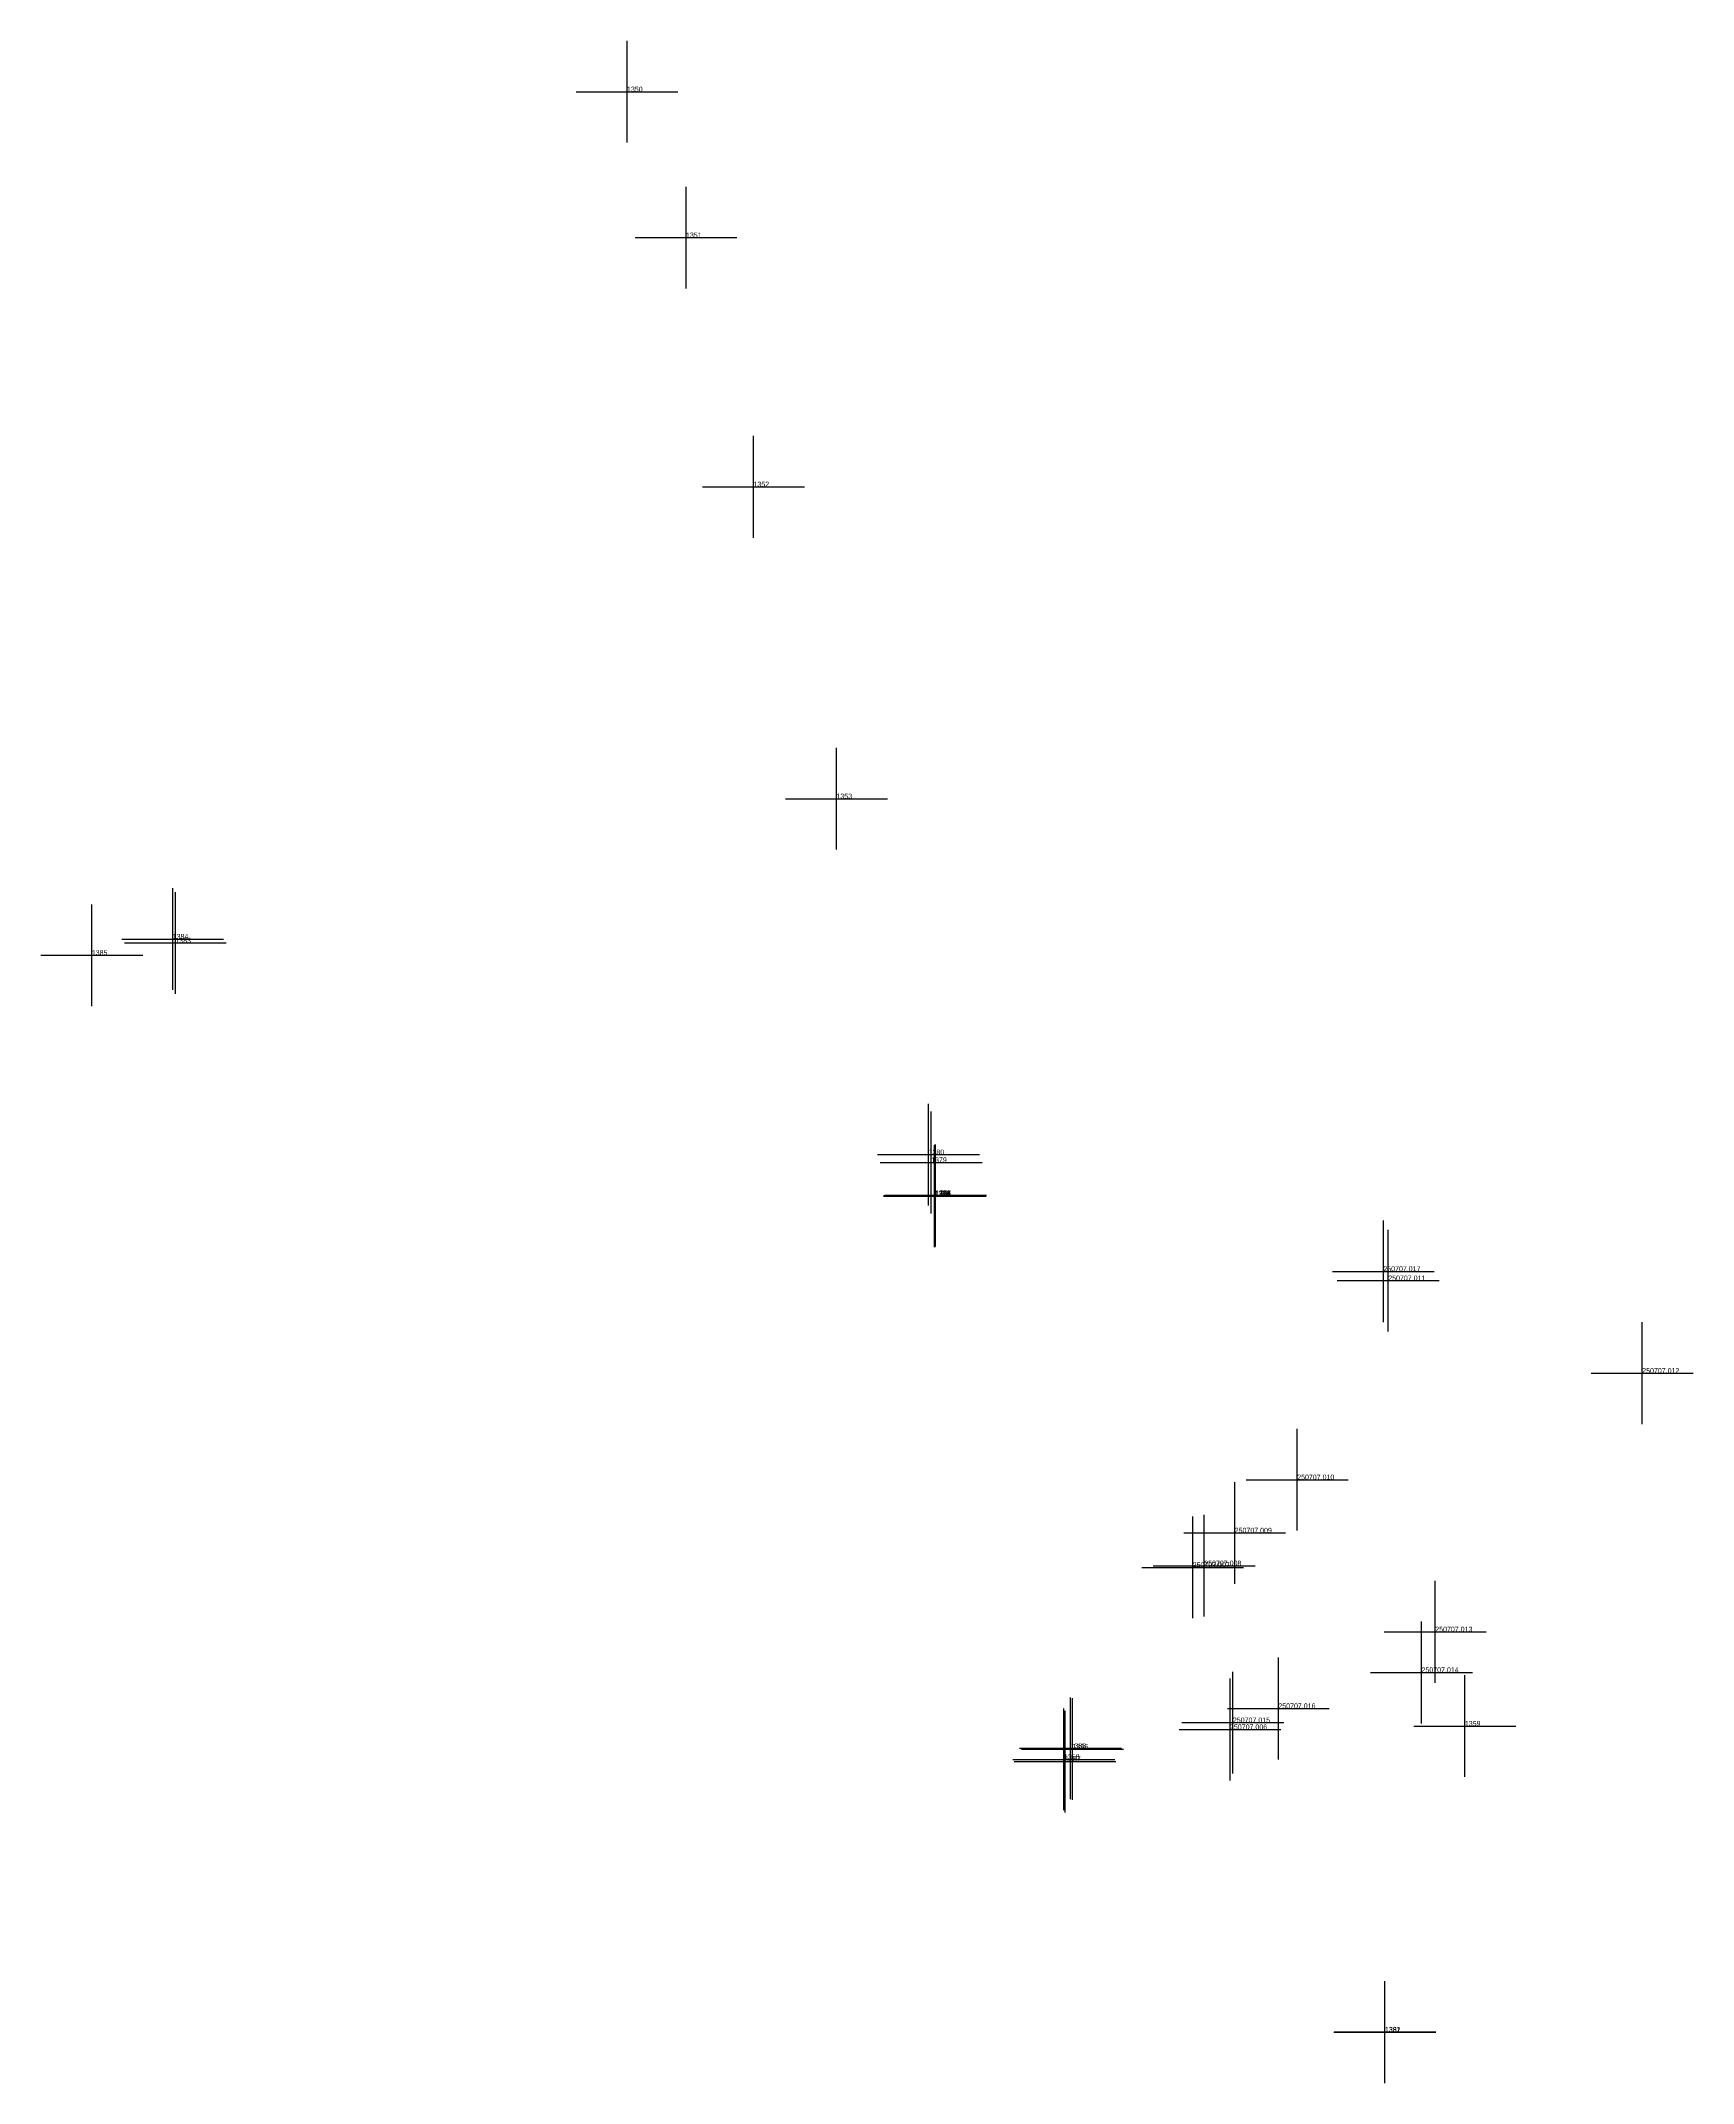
# Model space of a CAD drawing. Extents: x 581016 to 32581281, y 5319910 to 5321142.
# Drawn here: x 32581226.57 to 32581259.02, y 5320203.6 to 5320243.72 of the extents above; entities that cross this region are included whole.
import ezdxf

# ---------------------------------------------------------------- set-up
doc = ezdxf.new("R2010")
doc.units = 0
doc.header["$PDMODE"] = 2

msp = doc.modelspace()

# ---------------------------------------------------------------- linework, layer by layer
at = {"linetype": 'CONTINUOUS'}
for p in [(32581238.08432, 5320242.72148, 621.2818), (32581239.2426, 5320239.85516, 621.2338), (32581240.56796, 5320234.96088, 621.177), (32581242.19701, 5320228.83271, 621.1102), (32581229.16126, 5320226.07687, 621.33843), (32581229.21431, 5320226.00007, 621.39845), (32581227.57277, 5320225.75637, 621.39454), (32581244.00486, 5320221.84024, 621.07928), (32581244.05582, 5320221.68677, 621.08033), (32581244.12105, 5320221.02358, 621.04948), (32581244.12193, 5320221.03008, 621.06652), (32581244.1227, 5320221.02272, 621.05749), (32581244.12284, 5320221.02372, 621.04832), (32581244.12337, 5320221.02317, 621.05304), (32581244.12772, 5320221.02657, 621.05681), (32581244.1287, 5320221.03659, 621.05107), (32581244.129, 5320221.03092, 621.05308), (32581244.12981, 5320221.03182, 621.06268), (32581244.12999, 5320221.02971, 621.0518), (32581244.13034, 5320221.03272, 621.06055), (32581244.13038, 5320221.0335, 621.05106), (32581244.13153, 5320221.03096, 621.05395), (32581244.13199, 5320221.03597, 621.059), (32581244.13326, 5320221.0322, 621.0601), (32581244.13331, 5320221.03165, 621.05494), (32581244.13533, 5320221.03123, 621.05025), (32581244.13569, 5320221.02516, 621.05539), (32581244.13641, 5320221.02906, 621.06046), (32581244.14441, 5320221.04164, 621.0654), (32581252.93637, 5320219.54765, 621.1218), (32581253.03239, 5320219.36529, 621.0987), (32581258.0201, 5320217.54671, 620.9386), (32581251.24402, 5320215.4548, 621.0895), (32581250.01775, 5320214.40964, 621.0842), (32581249.19232, 5320213.73236, 621.0769), (32581249.41905, 5320213.7646, 621.0679), (32581253.95563, 5320212.46705, 621.0225), (32581253.68585, 5320211.66858, 621.0424), (32581249.98169, 5320210.68216, 621.0871), (32581250.8746, 5320210.96013, 621.1082), (32581249.92542, 5320210.54761, 621.0904), (32581254.537, 5320210.615), (32581246.66258, 5320209.96082, 621.0558), (32581246.68628, 5320209.91716, 621.0496), (32581246.79268, 5320210.1779, 621.0518), (32581246.83172, 5320210.16311, 621.0496), (32581252.96613, 5320204.59991, 620.99391), (32581252.96809, 5320204.60565, 620.99667)]:
    msp.add_point(p, dxfattribs=at)

# ---------------------------------------------------------------- texts
for s, p in [('1350', (32581238.08432, 5320242.72148, 621.2818)), ('1351', (32581239.2426, 5320239.85516, 621.2338)), ('1352', (32581240.56796, 5320234.96088, 621.177)), ('1353', (32581242.19701, 5320228.83271, 621.1102)), ('1384', (32581229.16126, 5320226.07687, 621.33843)), ('1385', (32581227.57277, 5320225.75637, 621.39454)), ('1383', (32581229.21431, 5320226.00007, 621.39845)), ('1380', (32581244.00486, 5320221.84024, 621.07928)), ('1379', (32581244.05582, 5320221.68677, 621.08033)), ('1365', (32581244.12105, 5320221.02358, 621.04948)), ('1360', (32581244.12193, 5320221.03008, 621.06652)), ('1366', (32581244.1227, 5320221.02272, 621.05749)), ('1363', (32581244.12284, 5320221.02372, 621.04832)), ('1364', (32581244.12337, 5320221.02317, 621.05304)), ('1367', (32581244.12772, 5320221.02657, 621.05681)), ('1368', (32581244.1287, 5320221.03659, 621.05107)), ('1370', (32581244.129, 5320221.03092, 621.05308)), ('1372', (32581244.12981, 5320221.03182, 621.06268)), ('1375', (32581244.12999, 5320221.02971, 621.0518)), ('1361', (32581244.13034, 5320221.03272, 621.06055)), ('1373', (32581244.13038, 5320221.0335, 621.05106)), ('1374', (32581244.13153, 5320221.03096, 621.05395)), ('1369', (32581244.13199, 5320221.03597, 621.059)), ('1362', (32581244.13326, 5320221.0322, 621.0601)), ('1376', (32581244.13331, 5320221.03165, 621.05494)), ('1371', (32581244.13533, 5320221.03123, 621.05025)), ('1378', (32581244.13569, 5320221.02516, 621.05539)), ('1377', (32581244.13641, 5320221.02906, 621.06046)), ('1354', (32581244.14441, 5320221.04164, 621.0654)), ('250707.017', (32581252.93637, 5320219.54765, 621.1218)), ('250707.011', (32581253.03239, 5320219.36529, 621.0987)), ('250707.012', (32581258.0201, 5320217.54671, 620.9386)), ('250707.010', (32581251.24402, 5320215.4548, 621.0895)), ('250707.009', (32581250.01775, 5320214.40964, 621.0842)), ('250707.007', (32581249.19232, 5320213.73236, 621.0769)), ('250707.008', (32581249.41905, 5320213.7646, 621.0679)), ('250707.013', (32581253.95563, 5320212.46705, 621.0225)), ('250707.014', (32581253.68585, 5320211.66858, 621.0424)), ('250707.016', (32581250.8746, 5320210.96013, 621.1082)), ('250707.006', (32581249.92542, 5320210.54761, 621.0904)), ('250707.015', (32581249.98169, 5320210.68216, 621.0871)), ('1359', (32581254.537, 5320210.615)), ('1358', (32581246.66258, 5320209.96082, 621.0558)), ('1355', (32581246.79268, 5320210.1779, 621.0518)), ('1356', (32581246.83172, 5320210.16311, 621.0496)), ('1357', (32581246.68628, 5320209.91716, 621.0496)), ('1382', (32581252.96613, 5320204.59991, 620.99391)), ('1381', (32581252.96809, 5320204.60565, 620.99667))]:
    msp.add_text(s, height=0.1, dxfattribs=at).set_placement(p)

doc.saveas('drawing.dxf')
